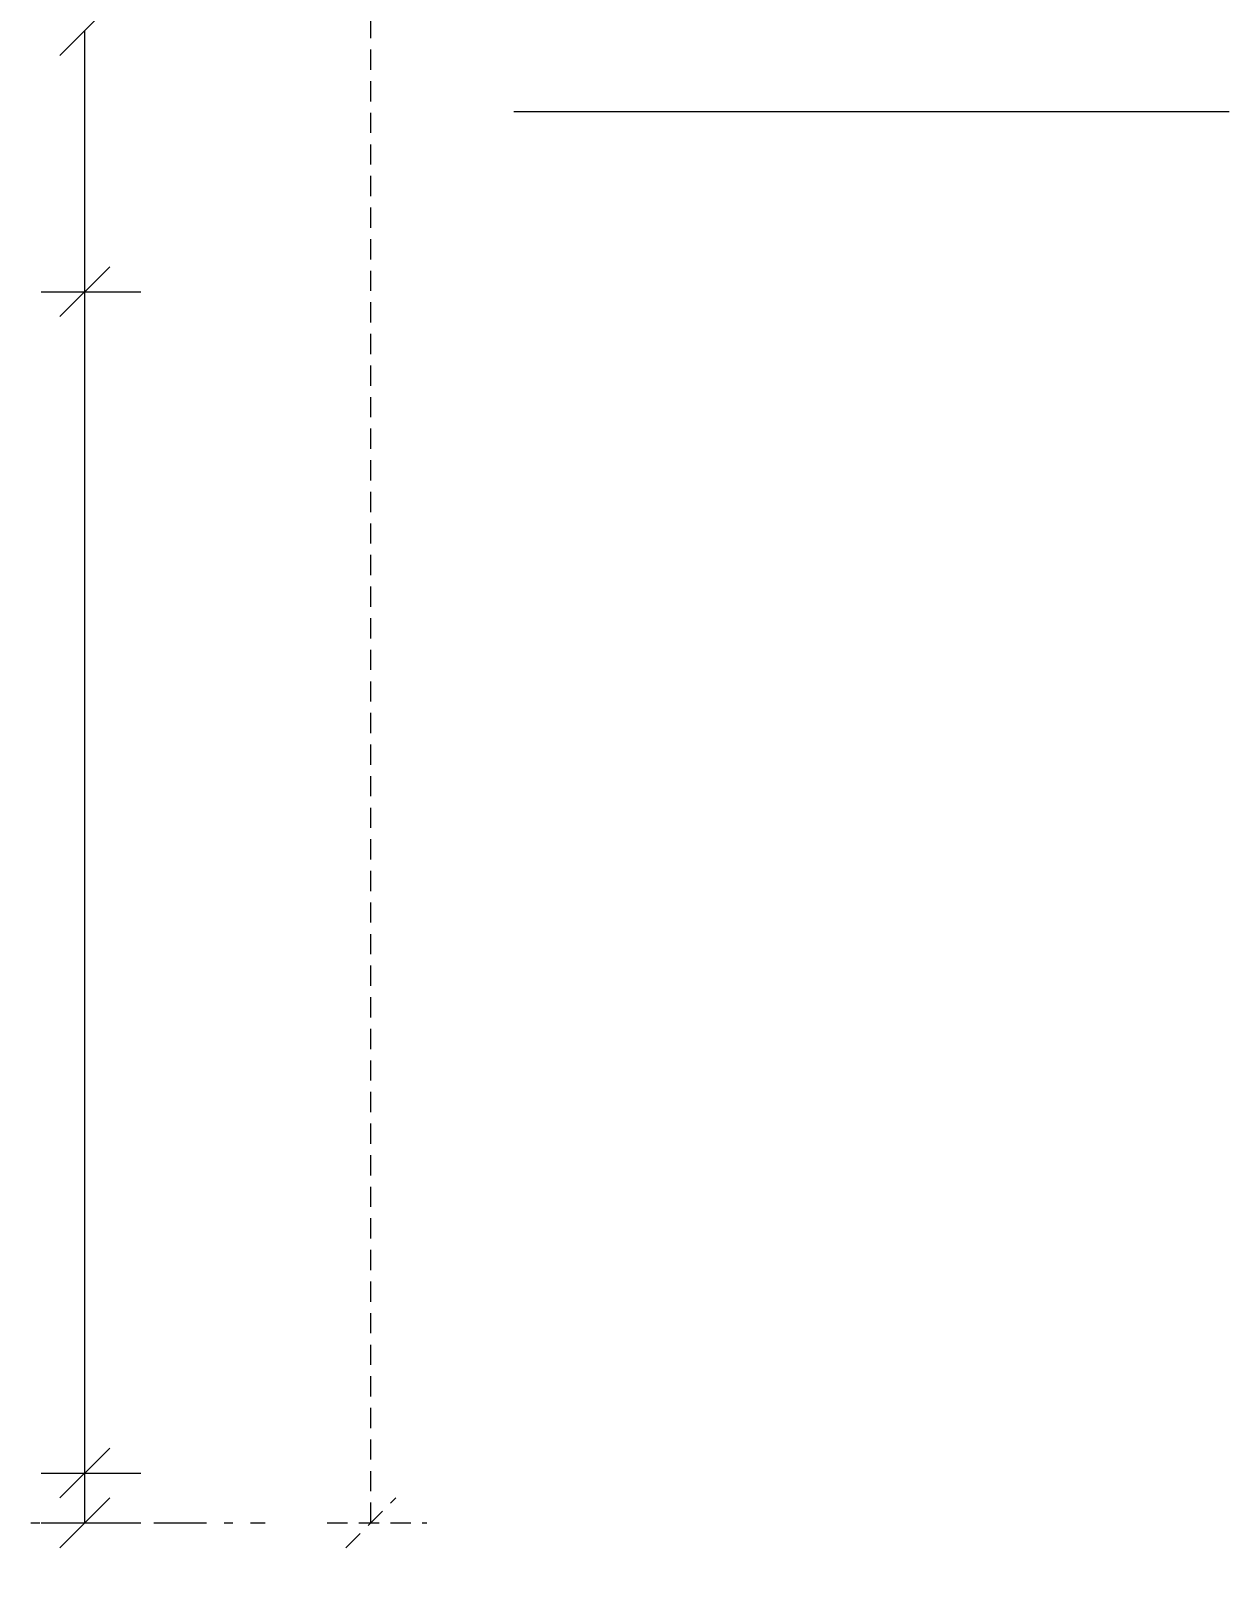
# Model space of a CAD drawing. Header units: millimetres. Extents: x -39780 to 216580, y 220 to 11660.
# Drawn here: x 66293 to 68220, y 7008 to 9499 of the extents above; entities that cross this region are included whole.
import ezdxf

# ---------------------------------------------------------------- set-up
doc = ezdxf.new("R2010")
doc.units = ezdxf.units.MM
for name, color, linetype, lineweight in [('AXIS', 8, 'CONTINUOUS', 9), ('DIM', 7, 'CONTINUOUS', 13), ('PENDING', 8, 'CONTINUOUS', 13), ('TAG', 7, 'CONTINUOUS', 13)]:
    doc.layers.add(name, color=color, linetype=linetype, lineweight=lineweight)

msp = doc.modelspace()

# ---------------------------------------------------------------- linework, layer by layer
at = {"layer": 'AXIS'}
for p, q in [((66293.4, 7100), (66307.6, 7100)), ((66335.8, 7100), (66420.4, 7100)), ((66448.7, 7100), (66462.8, 7100)), ((66491, 7100), (66575.7, 7100)), ((66603.9, 7100), (66618, 7100)), ((66646.2, 7100), (66670, 7100))]:
    msp.add_line(p, q, dxfattribs=at)
at = {"layer": 'DIM'}
for p, q in [((66340, 9460), (66420, 9540)), ((66380, 9080), (66380, 9500)), ((66340, 9040), (66420, 9120)), ((66340, 9040), (66420, 9120)), ((66310, 9080), (66470, 9080)), ((66310, 9080), (66470, 9080)), ((66380, 7180), (66380, 9080)), ((66340, 7140), (66420, 7220)), ((66340, 7140), (66420, 7220)), ((66310, 7180), (66470, 7180)), ((66310, 7180), (66470, 7180)), ((66380, 7100), (66380, 7180)), ((66340, 7060), (66420, 7140)), ((66310, 7100), (66470, 7100))]:
    msp.add_line(p, q, dxfattribs=at)
at = {"layer": 'PENDING'}
for p, q in [((66840, 9487.6), (66840, 9520.1)), ((66840, 9436.8), (66840, 9469.3)), ((66840, 9386), (66840, 9418.5)), ((66840, 9335.2), (66840, 9367.7)), ((66840, 9284.4), (66840, 9316.9)), ((66840, 9233.6), (66840, 9266.1)), ((66840, 9182.8), (66840, 9215.3)), ((66840, 9132), (66840, 9164.5)), ((66840, 9081.2), (66840, 9113.7)), ((66840, 9030.4), (66840, 9062.9)), ((66840, 8979.6), (66840, 9012.1)), ((66840, 8928.8), (66840, 8961.3)), ((66840, 8878), (66840, 8910.5)), ((66840, 8827.2), (66840, 8859.7)), ((66840, 8776.4), (66840, 8808.9)), ((66840, 8725.6), (66840, 8758.1)), ((66840, 8674.8), (66840, 8707.3)), ((66840, 8624), (66840, 8656.5)), ((66840, 8573.2), (66840, 8605.7)), ((66840, 8522.4), (66840, 8554.9)), ((66840, 8471.6), (66840, 8504.1)), ((66840, 8420.8), (66840, 8453.3)), ((66840, 8370), (66840, 8402.5)), ((66840, 8319.2), (66840, 8351.7)), ((66840, 8268.4), (66840, 8300.9)), ((66840, 8217.6), (66840, 8250.1)), ((66840, 8166.8), (66840, 8199.3)), ((66840, 8116), (66840, 8148.5)), ((66840, 8065.2), (66840, 8097.7)), ((66840, 8014.4), (66840, 8046.9)), ((66840, 7963.6), (66840, 7996.1)), ((66840, 7912.8), (66840, 7945.3)), ((66840, 7862), (66840, 7894.5)), ((66840, 7811.2), (66840, 7843.7)), ((66840, 7760.4), (66840, 7792.9)), ((66840, 7709.6), (66840, 7742.1)), ((66840, 7658.8), (66840, 7691.3)), ((66840, 7608), (66840, 7640.5)), ((66840, 7557.2), (66840, 7589.7)), ((66840, 7506.4), (66840, 7538.9)), ((66840, 7455.6), (66840, 7488.1)), ((66840, 7404.8), (66840, 7437.3)), ((66840, 7354), (66840, 7386.5)), ((66840, 7303.2), (66840, 7335.7)), ((66840, 7252.4), (66840, 7284.9)), ((66840, 7201.6), (66840, 7234.1)), ((66840, 7150.8), (66840, 7183.3)), ((66840, 7100), (66840, 7132.5)), ((66871.8, 7131.8), (66880, 7140)), ((66835.9, 7095.9), (66858.9, 7118.9)), ((66770, 7100), (66802.5, 7100)), ((66800, 7060), (66822.9, 7082.9)), ((66820.8, 7100), (66853.3, 7100)), ((66871.6, 7100), (66904.1, 7100)), ((66922.4, 7100), (66930, 7100))]:
    msp.add_line(p, q, dxfattribs=at)
at = {"layer": 'TAG'}
msp.add_line((67070, 9370), (68220, 9370), dxfattribs=at)

doc.saveas('drawing.dxf')
